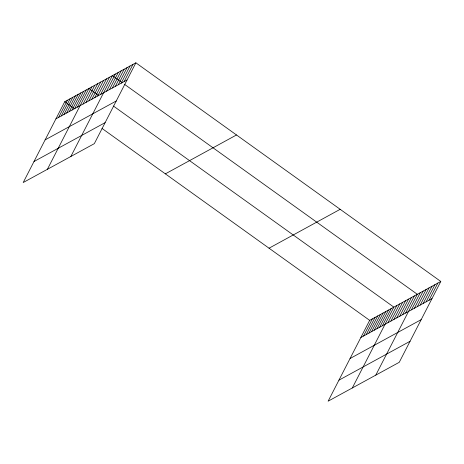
<?xml version="1.0" encoding="UTF-8"?>
<svg xmlns="http://www.w3.org/2000/svg" width="464" height="464" viewBox="0 0 464 464"><rect width="100%" height="100%" fill="white"/><g stroke="black" fill="none" stroke-linecap="round" stroke-linejoin="round"><path stroke-width="0.7" d="M135.871 62.814L64.745 101.697L23.2 182.538L94.331 143.649L135.871 62.814L440.8 281.462L399.255 362.303L328.129 401.186L369.669 320.351L440.8 281.462M58.609 117.392L67.431 100.23M61.3 115.925L70.116 98.762M63.986 114.457L72.807 97.289M66.671 112.984L75.493 95.822M69.356 111.517L78.178 94.354M72.048 110.049L80.869 92.887M74.733 108.576L83.555 91.414M77.418 107.109L86.24 89.946M47.386 169.314L88.926 88.479L98.513 95.352M83.044 104.035L91.86 86.872M85.973 102.434L94.795 85.272M88.908 100.827L97.73 83.665M91.843 99.226L100.665 82.058M94.778 97.62L103.6 80.458M97.713 96.013L106.534 78.851M100.647 94.412L109.469 77.25M70.859 156.478L112.398 75.644L121.986 82.517M106.517 91.205L115.333 74.043M109.446 89.598L118.268 72.436M112.381 87.998L121.203 70.83M115.316 86.391L124.137 69.229M118.25 84.784L127.072 67.622M121.185 83.184L130.007 66.021M124.12 81.577L132.942 64.415M363.538 336.046L372.36 318.884M366.224 334.579L375.045 317.417M368.909 333.106L377.731 315.943M371.6 331.638L380.422 314.476M374.286 330.171L383.107 313.009M376.971 328.703L385.793 311.535M379.662 327.23L388.478 310.068M382.348 325.763L391.169 308.601M352.309 387.968L393.855 307.127L113.419 106.041M387.968 322.689L396.79 305.527M390.903 321.088L399.724 303.92M393.837 319.481L402.659 302.319M396.772 317.875L405.588 300.713M399.707 316.274L408.523 299.112M402.636 314.667L411.458 297.505M405.571 313.067L414.393 295.904M375.782 375.132L417.327 294.298L124.648 84.425M411.44 309.859L420.262 292.691M414.375 308.253L423.197 291.09M417.31 306.646L426.132 289.484M420.245 305.045L429.061 287.883M423.18 303.439L431.996 286.276M426.109 301.838L434.93 284.676M429.043 300.231L437.865 283.069M55.924 118.859L127.055 79.976M45.124 139.873L116.255 100.99M34 161.524L105.131 122.635M165.37 173.855L236.501 134.966M269.045 248.194L340.176 209.31M360.853 337.514L431.978 298.63M350.053 358.527L421.179 319.638M338.923 380.178L410.054 341.289M64.745 101.697L74.327 108.57M102.01 128.424L369.669 320.351"/></g></svg>
